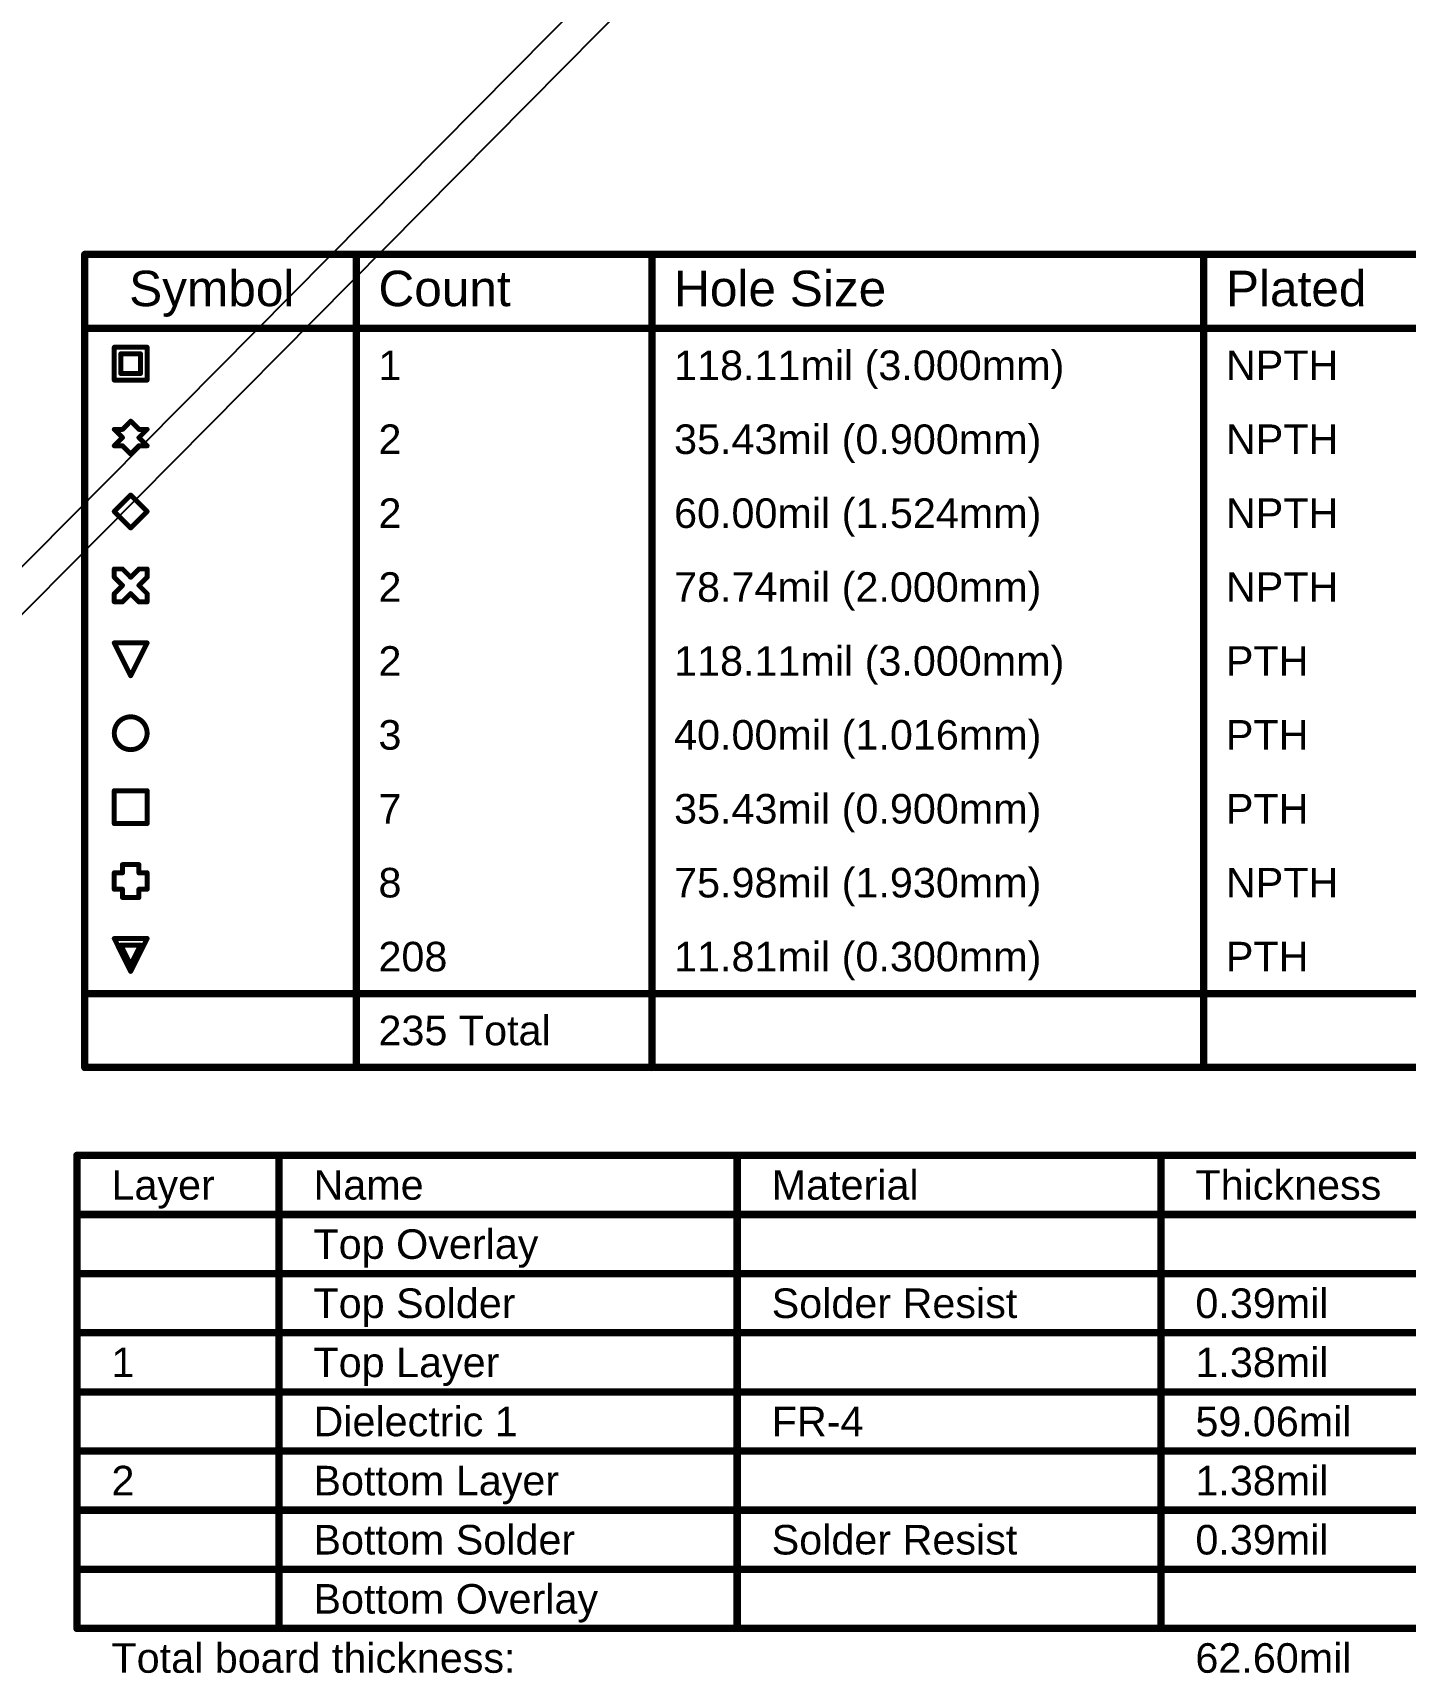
# Model space of a CAD drawing. Header units: inches. Extents: x -3 to 5381, y -57 to 5355.
# Drawn here: x 74.7 to 145.4, y -57.1 to 27.5 of the extents above; entities that cross this region are included whole.
import ezdxf

# ---------------------------------------------------------------- set-up
doc = ezdxf.new("R2010")
doc.units = ezdxf.units.IN
for name, color, linetype in [('Drill Drawing', 1, 'Continuous'), ('Fabrication', 56, 'Continuous'), ('Top Solder', 216, 'Continuous')]:
    doc.layers.add(name, color=color, linetype=linetype)
doc.styles.add('Arial', font='', dxfattribs={"height": 0.2})
doc.styles.get('Arial').set_extended_font_data('Arial')

msp = doc.modelspace()

# ---------------------------------------------------------------- linework, layer by layer
at = {"layer": 'Drill Drawing'}
for points in [[(77.381, 16.066, 0.381, 0.381, 0), (404.391, 16.066, 0.381, 0.381, 0)], [(77.381, -25.845, 0.381, 0.381, 0), (77.381, 16.066, 0.381, 0.381, 0)], [(91.373, -25.845, 0.381, 0.381, 0), (91.373, 16.066, 0.381, 0.381, 0)], [(106.609, -25.845, 0.381, 0.381, 0), (106.609, 16.066, 0.381, 0.381, 0)], [(135.049, -25.845, 0.381, 0.381, 0), (135.049, 16.066, 0.381, 0.381, 0)], [(77.381, 12.255, 0.381, 0.381, 0), (404.391, 12.255, 0.381, 0.381, 0)], [(78.9, 11.282, 0.254, 0.254, 0), (80.593, 11.282, 0.254, 0.254, 0)], [(78.9, 9.588, 0.254, 0.254, 0), (78.9, 11.282, 0.254, 0.254, 0)], [(79.238, 10.943, 0.254, 0.254, 0), (80.254, 10.943, 0.254, 0.254, 0)], [(79.238, 9.927, 0.254, 0.254, 0), (79.238, 10.943, 0.254, 0.254, 0)], [(80.254, 9.927, 0.254, 0.254, 0), (80.254, 10.943, 0.254, 0.254, 0)], [(80.593, 9.588, 0.254, 0.254, 0), (80.593, 11.282, 0.254, 0.254, 0)], [(78.9, 9.588, 0.254, 0.254, 0), (80.593, 9.588, 0.254, 0.254, 0)], [(79.238, 9.927, 0.254, 0.254, 0), (80.254, 9.927, 0.254, 0.254, 0)], [(78.9, 7.048, 0.254, 0.254, 0), (79.323, 6.625, 0.254, 0.254, 0)], [(78.9, 7.048, 0.254, 0.254, 0), (79.323, 7.048, 0.254, 0.254, 0)], [(79.323, 7.048, 0.254, 0.254, 0), (79.746, 7.472, 0.254, 0.254, 0)], [(79.746, 7.472, 0.254, 0.254, 0), (80.17, 7.048, 0.254, 0.254, 0)], [(80.17, 7.048, 0.254, 0.254, 0), (80.593, 7.048, 0.254, 0.254, 0)], [(80.17, 6.625, 0.254, 0.254, 0), (80.593, 7.048, 0.254, 0.254, 0)], [(78.9, 6.202, 0.254, 0.254, 0), (79.323, 6.625, 0.254, 0.254, 0)], [(78.9, 6.202, 0.254, 0.254, 0), (79.323, 6.202, 0.254, 0.254, 0)], [(79.323, 6.202, 0.254, 0.254, 0), (79.746, 5.779, 0.254, 0.254, 0)], [(79.746, 5.779, 0.254, 0.254, 0), (80.17, 6.202, 0.254, 0.254, 0)], [(80.17, 6.625, 0.254, 0.254, 0), (80.593, 6.202, 0.254, 0.254, 0)], [(80.17, 6.202, 0.254, 0.254, 0), (80.593, 6.202, 0.254, 0.254, 0)], [(78.9, 2.815, 0.254, 0.254, 0), (79.746, 3.662, 0.254, 0.254, 0)], [(79.746, 3.662, 0.254, 0.254, 0), (80.593, 2.815, 0.254, 0.254, 0)], [(78.9, 2.815, 0.254, 0.254, 0), (79.746, 1.968, 0.254, 0.254, 0)], [(79.746, 1.968, 0.254, 0.254, 0), (80.593, 2.815, 0.254, 0.254, 0)], [(78.9, -0.572, 0.254, 0.254, 0), (78.9, -0.148, 0.254, 0.254, 0)], [(78.9, -0.148, 0.254, 0.254, 0), (79.323, -0.148, 0.254, 0.254, 0)], [(78.9, -0.572, 0.254, 0.254, 0), (79.323, -0.995, 0.254, 0.254, 0)], [(79.323, -0.148, 0.254, 0.254, 0), (79.746, -0.572, 0.254, 0.254, 0)], [(79.746, -0.572, 0.254, 0.254, 0), (80.17, -0.148, 0.254, 0.254, 0)], [(80.17, -0.148, 0.254, 0.254, 0), (80.593, -0.148, 0.254, 0.254, 0)], [(80.17, -0.995, 0.254, 0.254, 0), (80.593, -0.572, 0.254, 0.254, 0)], [(80.593, -0.572, 0.254, 0.254, 0), (80.593, -0.148, 0.254, 0.254, 0)], [(78.9, -1.418, 0.254, 0.254, 0), (79.323, -0.995, 0.254, 0.254, 0)], [(78.9, -1.841, 0.254, 0.254, 0), (78.9, -1.418, 0.254, 0.254, 0)], [(79.323, -1.841, 0.254, 0.254, 0), (79.746, -1.418, 0.254, 0.254, 0)], [(79.746, -1.418, 0.254, 0.254, 0), (80.17, -1.841, 0.254, 0.254, 0)], [(80.17, -0.995, 0.254, 0.254, 0), (80.593, -1.418, 0.254, 0.254, 0)], [(80.593, -1.841, 0.254, 0.254, 0), (80.593, -1.418, 0.254, 0.254, 0)], [(78.9, -1.841, 0.254, 0.254, 0), (79.323, -1.841, 0.254, 0.254, 0)], [(80.17, -1.841, 0.254, 0.254, 0), (80.593, -1.841, 0.254, 0.254, 0)], [(78.9, -3.958, 0.254, 0.254, 0), (80.593, -3.958, 0.254, 0.254, 0)], [(78.9, -3.958, 0.254, 0.254, 0), (79.746, -5.652, 0.254, 0.254, 0)], [(79.746, -5.652, 0.254, 0.254, 0), (80.593, -3.958, 0.254, 0.254, 0)], [(78.9, -11.578, 0.254, 0.254, 0), (80.593, -11.578, 0.254, 0.254, 0)], [(78.9, -13.271, 0.254, 0.254, 0), (78.9, -11.578, 0.254, 0.254, 0)], [(80.593, -13.271, 0.254, 0.254, 0), (80.593, -11.578, 0.254, 0.254, 0)], [(78.9, -13.271, 0.254, 0.254, 0), (80.593, -13.271, 0.254, 0.254, 0)], [(78.9, -16.658, 0.254, 0.254, 0), (78.9, -15.812, 0.254, 0.254, 0)], [(78.9, -15.812, 0.254, 0.254, 0), (79.323, -15.812, 0.254, 0.254, 0)], [(79.323, -15.812, 0.254, 0.254, 0), (79.323, -15.388, 0.254, 0.254, 0)], [(79.323, -15.388, 0.254, 0.254, 0), (80.17, -15.388, 0.254, 0.254, 0)], [(80.17, -15.812, 0.254, 0.254, 0), (80.17, -15.388, 0.254, 0.254, 0)], [(80.17, -15.812, 0.254, 0.254, 0), (80.593, -15.812, 0.254, 0.254, 0)], [(80.593, -16.658, 0.254, 0.254, 0), (80.593, -15.812, 0.254, 0.254, 0)], [(78.9, -16.658, 0.254, 0.254, 0), (79.323, -16.658, 0.254, 0.254, 0)], [(79.323, -17.081, 0.254, 0.254, 0), (79.323, -16.658, 0.254, 0.254, 0)], [(80.17, -16.658, 0.254, 0.254, 0), (80.593, -16.658, 0.254, 0.254, 0)], [(80.17, -17.081, 0.254, 0.254, 0), (80.17, -16.658, 0.254, 0.254, 0)], [(79.323, -17.081, 0.254, 0.254, 0), (80.17, -17.081, 0.254, 0.254, 0)], [(78.9, -19.198, 0.254, 0.254, 0), (80.593, -19.198, 0.254, 0.254, 0)], [(78.9, -19.198, 0.254, 0.254, 0), (79.746, -20.892, 0.254, 0.254, 0)], [(79.238, -19.537, 0.254, 0.254, 0), (80.254, -19.537, 0.254, 0.254, 0)], [(79.238, -19.537, 0.254, 0.254, 0), (79.746, -20.553, 0.254, 0.254, 0)], [(79.746, -20.892, 0.254, 0.254, 0), (80.593, -19.198, 0.254, 0.254, 0)], [(79.746, -20.553, 0.254, 0.254, 0), (80.254, -19.537, 0.254, 0.254, 0)], [(77.381, -22.035, 0.381, 0.381, 0), (404.391, -22.035, 0.381, 0.381, 0)], [(77.381, -25.845, 0.381, 0.381, 0), (404.391, -25.845, 0.381, 0.381, 0)]]:
    msp.add_lwpolyline(points, format="xyseb", dxfattribs=at)
for points in [[(77.286, 16.066, 0.191, 0.191, 1), (77.476, 16.066, 0.191, 0.191, 1)], [(77.286, 16.066, 0.191, 0.191, 1), (77.476, 16.066, 0.191, 0.191, 1)], [(91.278, 16.066, 0.191, 0.191, 1), (91.469, 16.066, 0.191, 0.191, 1)], [(106.514, 16.066, 0.191, 0.191, 1), (106.705, 16.066, 0.191, 0.191, 1)], [(134.954, 16.066, 0.191, 0.191, 1), (135.144, 16.066, 0.191, 0.191, 1)], [(77.286, 12.255, 0.191, 0.191, 1), (77.476, 12.255, 0.191, 0.191, 1)], [(78.836, 11.282, 0.127, 0.127, 1), (78.963, 11.282, 0.127, 0.127, 1)], [(78.836, 11.282, 0.127, 0.127, 1), (78.963, 11.282, 0.127, 0.127, 1)], [(79.175, 10.943, 0.127, 0.127, 1), (79.302, 10.943, 0.127, 0.127, 1)], [(79.175, 10.943, 0.127, 0.127, 1), (79.302, 10.943, 0.127, 0.127, 1)], [(80.191, 10.943, 0.127, 0.127, 1), (80.318, 10.943, 0.127, 0.127, 1)], [(80.191, 10.943, 0.127, 0.127, 1), (80.318, 10.943, 0.127, 0.127, 1)], [(80.53, 11.282, 0.127, 0.127, 1), (80.657, 11.282, 0.127, 0.127, 1)], [(80.53, 11.282, 0.127, 0.127, 1), (80.657, 11.282, 0.127, 0.127, 1)], [(78.836, 9.588, 0.127, 0.127, 1), (78.963, 9.588, 0.127, 0.127, 1)], [(78.836, 9.588, 0.127, 0.127, 1), (78.963, 9.588, 0.127, 0.127, 1)], [(79.175, 9.927, 0.127, 0.127, 1), (79.302, 9.927, 0.127, 0.127, 1)], [(79.175, 9.927, 0.127, 0.127, 1), (79.302, 9.927, 0.127, 0.127, 1)], [(80.191, 9.927, 0.127, 0.127, 1), (80.318, 9.927, 0.127, 0.127, 1)], [(80.191, 9.927, 0.127, 0.127, 1), (80.318, 9.927, 0.127, 0.127, 1)], [(80.53, 9.588, 0.127, 0.127, 1), (80.657, 9.588, 0.127, 0.127, 1)], [(80.53, 9.588, 0.127, 0.127, 1), (80.657, 9.588, 0.127, 0.127, 1)], [(78.836, 7.048, 0.127, 0.127, 1), (78.963, 7.048, 0.127, 0.127, 1)], [(78.836, 7.048, 0.127, 0.127, 1), (78.963, 7.048, 0.127, 0.127, 1)], [(79.26, 7.048, 0.127, 0.127, 1), (79.387, 7.048, 0.127, 0.127, 1)], [(79.26, 7.048, 0.127, 0.127, 1), (79.387, 7.048, 0.127, 0.127, 1)], [(79.683, 7.472, 0.127, 0.127, 1), (79.81, 7.472, 0.127, 0.127, 1)], [(79.683, 7.472, 0.127, 0.127, 1), (79.81, 7.472, 0.127, 0.127, 1)], [(80.106, 7.048, 0.127, 0.127, 1), (80.233, 7.048, 0.127, 0.127, 1)], [(80.106, 7.048, 0.127, 0.127, 1), (80.233, 7.048, 0.127, 0.127, 1)], [(80.53, 7.048, 0.127, 0.127, 1), (80.657, 7.048, 0.127, 0.127, 1)], [(80.53, 7.048, 0.127, 0.127, 1), (80.657, 7.048, 0.127, 0.127, 1)], [(78.836, 6.202, 0.127, 0.127, 1), (78.963, 6.202, 0.127, 0.127, 1)], [(78.836, 6.202, 0.127, 0.127, 1), (78.963, 6.202, 0.127, 0.127, 1)], [(79.26, 6.625, 0.127, 0.127, 1), (79.387, 6.625, 0.127, 0.127, 1)], [(79.26, 6.625, 0.127, 0.127, 1), (79.387, 6.625, 0.127, 0.127, 1)], [(79.26, 6.202, 0.127, 0.127, 1), (79.387, 6.202, 0.127, 0.127, 1)], [(79.26, 6.202, 0.127, 0.127, 1), (79.387, 6.202, 0.127, 0.127, 1)], [(80.106, 6.625, 0.127, 0.127, 1), (80.233, 6.625, 0.127, 0.127, 1)], [(80.106, 6.625, 0.127, 0.127, 1), (80.233, 6.625, 0.127, 0.127, 1)], [(80.106, 6.202, 0.127, 0.127, 1), (80.233, 6.202, 0.127, 0.127, 1)], [(80.106, 6.202, 0.127, 0.127, 1), (80.233, 6.202, 0.127, 0.127, 1)], [(80.53, 6.202, 0.127, 0.127, 1), (80.657, 6.202, 0.127, 0.127, 1)], [(80.53, 6.202, 0.127, 0.127, 1), (80.657, 6.202, 0.127, 0.127, 1)], [(79.683, 5.779, 0.127, 0.127, 1), (79.81, 5.779, 0.127, 0.127, 1)], [(79.683, 5.779, 0.127, 0.127, 1), (79.81, 5.779, 0.127, 0.127, 1)], [(79.683, 3.662, 0.127, 0.127, 1), (79.81, 3.662, 0.127, 0.127, 1)], [(79.683, 3.662, 0.127, 0.127, 1), (79.81, 3.662, 0.127, 0.127, 1)], [(78.836, 2.815, 0.127, 0.127, 1), (78.963, 2.815, 0.127, 0.127, 1)], [(78.836, 2.815, 0.127, 0.127, 1), (78.963, 2.815, 0.127, 0.127, 1)], [(80.53, 2.815, 0.127, 0.127, 1), (80.657, 2.815, 0.127, 0.127, 1)], [(80.53, 2.815, 0.127, 0.127, 1), (80.657, 2.815, 0.127, 0.127, 1)], [(79.683, 1.968, 0.127, 0.127, 1), (79.81, 1.968, 0.127, 0.127, 1)], [(79.683, 1.968, 0.127, 0.127, 1), (79.81, 1.968, 0.127, 0.127, 1)], [(78.836, -0.148, 0.127, 0.127, 1), (78.963, -0.148, 0.127, 0.127, 1)], [(78.836, -0.148, 0.127, 0.127, 1), (78.963, -0.148, 0.127, 0.127, 1)], [(78.836, -0.572, 0.127, 0.127, 1), (78.963, -0.572, 0.127, 0.127, 1)], [(78.836, -0.572, 0.127, 0.127, 1), (78.963, -0.572, 0.127, 0.127, 1)], [(79.26, -0.148, 0.127, 0.127, 1), (79.387, -0.148, 0.127, 0.127, 1)], [(79.26, -0.148, 0.127, 0.127, 1), (79.387, -0.148, 0.127, 0.127, 1)], [(79.683, -0.572, 0.127, 0.127, 1), (79.81, -0.572, 0.127, 0.127, 1)], [(79.683, -0.572, 0.127, 0.127, 1), (79.81, -0.572, 0.127, 0.127, 1)], [(80.106, -0.148, 0.127, 0.127, 1), (80.233, -0.148, 0.127, 0.127, 1)], [(80.106, -0.148, 0.127, 0.127, 1), (80.233, -0.148, 0.127, 0.127, 1)], [(80.53, -0.148, 0.127, 0.127, 1), (80.657, -0.148, 0.127, 0.127, 1)], [(80.53, -0.148, 0.127, 0.127, 1), (80.657, -0.148, 0.127, 0.127, 1)], [(80.53, -0.572, 0.127, 0.127, 1), (80.657, -0.572, 0.127, 0.127, 1)], [(80.53, -0.572, 0.127, 0.127, 1), (80.657, -0.572, 0.127, 0.127, 1)], [(78.836, -1.418, 0.127, 0.127, 1), (78.963, -1.418, 0.127, 0.127, 1)], [(78.836, -1.418, 0.127, 0.127, 1), (78.963, -1.418, 0.127, 0.127, 1)], [(79.26, -0.995, 0.127, 0.127, 1), (79.387, -0.995, 0.127, 0.127, 1)], [(79.26, -0.995, 0.127, 0.127, 1), (79.387, -0.995, 0.127, 0.127, 1)], [(79.683, -1.418, 0.127, 0.127, 1), (79.81, -1.418, 0.127, 0.127, 1)], [(79.683, -1.418, 0.127, 0.127, 1), (79.81, -1.418, 0.127, 0.127, 1)], [(80.106, -0.995, 0.127, 0.127, 1), (80.233, -0.995, 0.127, 0.127, 1)], [(80.106, -0.995, 0.127, 0.127, 1), (80.233, -0.995, 0.127, 0.127, 1)], [(80.53, -1.418, 0.127, 0.127, 1), (80.657, -1.418, 0.127, 0.127, 1)], [(80.53, -1.418, 0.127, 0.127, 1), (80.657, -1.418, 0.127, 0.127, 1)], [(78.836, -1.841, 0.127, 0.127, 1), (78.963, -1.841, 0.127, 0.127, 1)], [(78.836, -1.841, 0.127, 0.127, 1), (78.963, -1.841, 0.127, 0.127, 1)], [(79.26, -1.841, 0.127, 0.127, 1), (79.387, -1.841, 0.127, 0.127, 1)], [(79.26, -1.841, 0.127, 0.127, 1), (79.387, -1.841, 0.127, 0.127, 1)], [(80.106, -1.841, 0.127, 0.127, 1), (80.233, -1.841, 0.127, 0.127, 1)], [(80.106, -1.841, 0.127, 0.127, 1), (80.233, -1.841, 0.127, 0.127, 1)], [(80.53, -1.841, 0.127, 0.127, 1), (80.657, -1.841, 0.127, 0.127, 1)], [(80.53, -1.841, 0.127, 0.127, 1), (80.657, -1.841, 0.127, 0.127, 1)], [(78.836, -3.958, 0.127, 0.127, 1), (78.963, -3.958, 0.127, 0.127, 1)], [(78.836, -3.958, 0.127, 0.127, 1), (78.963, -3.958, 0.127, 0.127, 1)], [(80.53, -3.958, 0.127, 0.127, 1), (80.657, -3.958, 0.127, 0.127, 1)], [(80.53, -3.958, 0.127, 0.127, 1), (80.657, -3.958, 0.127, 0.127, 1)], [(79.683, -5.652, 0.127, 0.127, 1), (79.81, -5.652, 0.127, 0.127, 1)], [(79.683, -5.652, 0.127, 0.127, 1), (79.81, -5.652, 0.127, 0.127, 1)], [(80.593, -8.615, 0.254, 0.254, 1), (78.9, -8.615, 0.254, 0.254, 1)], [(78.836, -8.615, 0.127, 0.127, 1), (78.963, -8.615, 0.127, 0.127, 1)], [(80.53, -8.615, 0.127, 0.127, 1), (80.657, -8.615, 0.127, 0.127, 1)], [(78.836, -11.578, 0.127, 0.127, 1), (78.963, -11.578, 0.127, 0.127, 1)], [(78.836, -11.578, 0.127, 0.127, 1), (78.963, -11.578, 0.127, 0.127, 1)], [(80.53, -11.578, 0.127, 0.127, 1), (80.657, -11.578, 0.127, 0.127, 1)], [(80.53, -11.578, 0.127, 0.127, 1), (80.657, -11.578, 0.127, 0.127, 1)], [(78.836, -13.271, 0.127, 0.127, 1), (78.963, -13.271, 0.127, 0.127, 1)], [(78.836, -13.271, 0.127, 0.127, 1), (78.963, -13.271, 0.127, 0.127, 1)], [(80.53, -13.271, 0.127, 0.127, 1), (80.657, -13.271, 0.127, 0.127, 1)], [(80.53, -13.271, 0.127, 0.127, 1), (80.657, -13.271, 0.127, 0.127, 1)], [(78.836, -15.812, 0.127, 0.127, 1), (78.963, -15.812, 0.127, 0.127, 1)], [(78.836, -15.812, 0.127, 0.127, 1), (78.963, -15.812, 0.127, 0.127, 1)], [(79.26, -15.388, 0.127, 0.127, 1), (79.387, -15.388, 0.127, 0.127, 1)], [(79.26, -15.388, 0.127, 0.127, 1), (79.387, -15.388, 0.127, 0.127, 1)], [(79.26, -15.812, 0.127, 0.127, 1), (79.387, -15.812, 0.127, 0.127, 1)], [(79.26, -15.812, 0.127, 0.127, 1), (79.387, -15.812, 0.127, 0.127, 1)], [(80.106, -15.388, 0.127, 0.127, 1), (80.233, -15.388, 0.127, 0.127, 1)], [(80.106, -15.388, 0.127, 0.127, 1), (80.233, -15.388, 0.127, 0.127, 1)], [(80.106, -15.812, 0.127, 0.127, 1), (80.233, -15.812, 0.127, 0.127, 1)], [(80.106, -15.812, 0.127, 0.127, 1), (80.233, -15.812, 0.127, 0.127, 1)], [(80.53, -15.812, 0.127, 0.127, 1), (80.657, -15.812, 0.127, 0.127, 1)], [(80.53, -15.812, 0.127, 0.127, 1), (80.657, -15.812, 0.127, 0.127, 1)], [(78.836, -16.658, 0.127, 0.127, 1), (78.963, -16.658, 0.127, 0.127, 1)], [(78.836, -16.658, 0.127, 0.127, 1), (78.963, -16.658, 0.127, 0.127, 1)], [(79.26, -16.658, 0.127, 0.127, 1), (79.387, -16.658, 0.127, 0.127, 1)], [(79.26, -16.658, 0.127, 0.127, 1), (79.387, -16.658, 0.127, 0.127, 1)], [(80.106, -16.658, 0.127, 0.127, 1), (80.233, -16.658, 0.127, 0.127, 1)], [(80.106, -16.658, 0.127, 0.127, 1), (80.233, -16.658, 0.127, 0.127, 1)], [(80.53, -16.658, 0.127, 0.127, 1), (80.657, -16.658, 0.127, 0.127, 1)], [(80.53, -16.658, 0.127, 0.127, 1), (80.657, -16.658, 0.127, 0.127, 1)], [(79.26, -17.081, 0.127, 0.127, 1), (79.387, -17.081, 0.127, 0.127, 1)], [(79.26, -17.081, 0.127, 0.127, 1), (79.387, -17.081, 0.127, 0.127, 1)], [(80.106, -17.081, 0.127, 0.127, 1), (80.233, -17.081, 0.127, 0.127, 1)], [(80.106, -17.081, 0.127, 0.127, 1), (80.233, -17.081, 0.127, 0.127, 1)], [(78.836, -19.198, 0.127, 0.127, 1), (78.963, -19.198, 0.127, 0.127, 1)], [(78.836, -19.198, 0.127, 0.127, 1), (78.963, -19.198, 0.127, 0.127, 1)], [(79.175, -19.537, 0.127, 0.127, 1), (79.302, -19.537, 0.127, 0.127, 1)], [(79.175, -19.537, 0.127, 0.127, 1), (79.302, -19.537, 0.127, 0.127, 1)], [(80.191, -19.537, 0.127, 0.127, 1), (80.318, -19.537, 0.127, 0.127, 1)], [(80.191, -19.537, 0.127, 0.127, 1), (80.318, -19.537, 0.127, 0.127, 1)], [(80.53, -19.198, 0.127, 0.127, 1), (80.657, -19.198, 0.127, 0.127, 1)], [(80.53, -19.198, 0.127, 0.127, 1), (80.657, -19.198, 0.127, 0.127, 1)], [(79.683, -20.553, 0.127, 0.127, 1), (79.81, -20.553, 0.127, 0.127, 1)], [(79.683, -20.553, 0.127, 0.127, 1), (79.81, -20.553, 0.127, 0.127, 1)], [(79.683, -20.892, 0.127, 0.127, 1), (79.81, -20.892, 0.127, 0.127, 1)], [(79.683, -20.892, 0.127, 0.127, 1), (79.81, -20.892, 0.127, 0.127, 1)], [(77.286, -22.035, 0.191, 0.191, 1), (77.476, -22.035, 0.191, 0.191, 1)], [(77.286, -25.845, 0.191, 0.191, 1), (77.476, -25.845, 0.191, 0.191, 1)], [(77.286, -25.845, 0.191, 0.191, 1), (77.476, -25.845, 0.191, 0.191, 1)], [(91.278, -25.845, 0.191, 0.191, 1), (91.469, -25.845, 0.191, 0.191, 1)], [(106.514, -25.845, 0.191, 0.191, 1), (106.705, -25.845, 0.191, 0.191, 1)], [(134.954, -25.845, 0.191, 0.191, 1), (135.144, -25.845, 0.191, 0.191, 1)]]:
    msp.add_lwpolyline(points, format="xyseb", close=True, dxfattribs=at)
at = {"layer": 'Fabrication'}
for points in [[(76.977, -30.378, 0.381, 0.381, 0), (192.262, -30.378, 0.381, 0.381, 0)], [(76.977, -54.762, 0.381, 0.381, 0), (76.977, -30.378, 0.381, 0.381, 0)], [(87.388, -54.762, 0.381, 0.381, 0), (87.388, -30.378, 0.381, 0.381, 0)], [(111.004, -54.762, 0.381, 0.381, 0), (111.004, -30.378, 0.381, 0.381, 0)], [(132.842, -54.762, 0.381, 0.381, 0), (132.842, -30.378, 0.381, 0.381, 0)], [(76.977, -33.426, 0.381, 0.381, 0), (192.262, -33.426, 0.381, 0.381, 0)], [(76.977, -36.474, 0.381, 0.381, 0), (87.388, -36.474, 0.381, 0.381, 0)], [(87.388, -36.474, 0.381, 0.381, 0), (111.004, -36.474, 0.381, 0.381, 0)], [(111.004, -36.474, 0.381, 0.381, 0), (132.842, -36.474, 0.381, 0.381, 0)], [(132.842, -36.474, 0.381, 0.381, 0), (149.348, -36.474, 0.381, 0.381, 0)], [(76.977, -39.522, 0.381, 0.381, 0), (87.388, -39.522, 0.381, 0.381, 0)], [(87.388, -39.522, 0.381, 0.381, 0), (111.004, -39.522, 0.381, 0.381, 0)], [(111.004, -39.522, 0.381, 0.381, 0), (132.842, -39.522, 0.381, 0.381, 0)], [(132.842, -39.522, 0.381, 0.381, 0), (149.348, -39.522, 0.381, 0.381, 0)], [(76.977, -42.57, 0.381, 0.381, 0), (87.388, -42.57, 0.381, 0.381, 0)], [(87.388, -42.57, 0.381, 0.381, 0), (111.004, -42.57, 0.381, 0.381, 0)], [(111.004, -42.57, 0.381, 0.381, 0), (132.842, -42.57, 0.381, 0.381, 0)], [(132.842, -42.57, 0.381, 0.381, 0), (149.348, -42.57, 0.381, 0.381, 0)], [(76.977, -45.618, 0.381, 0.381, 0), (87.388, -45.618, 0.381, 0.381, 0)], [(87.388, -45.618, 0.381, 0.381, 0), (111.004, -45.618, 0.381, 0.381, 0)], [(111.004, -45.618, 0.381, 0.381, 0), (132.842, -45.618, 0.381, 0.381, 0)], [(132.842, -45.618, 0.381, 0.381, 0), (149.348, -45.618, 0.381, 0.381, 0)], [(76.977, -48.666, 0.381, 0.381, 0), (87.388, -48.666, 0.381, 0.381, 0)], [(87.388, -48.666, 0.381, 0.381, 0), (111.004, -48.666, 0.381, 0.381, 0)], [(111.004, -48.666, 0.381, 0.381, 0), (132.842, -48.666, 0.381, 0.381, 0)], [(132.842, -48.666, 0.381, 0.381, 0), (149.348, -48.666, 0.381, 0.381, 0)], [(76.977, -51.714, 0.381, 0.381, 0), (87.388, -51.714, 0.381, 0.381, 0)], [(87.388, -51.714, 0.381, 0.381, 0), (111.004, -51.714, 0.381, 0.381, 0)], [(111.004, -51.714, 0.381, 0.381, 0), (132.842, -51.714, 0.381, 0.381, 0)], [(132.842, -51.714, 0.381, 0.381, 0), (149.348, -51.714, 0.381, 0.381, 0)], [(76.977, -54.762, 0.381, 0.381, 0), (87.388, -54.762, 0.381, 0.381, 0)], [(87.388, -54.762, 0.381, 0.381, 0), (111.004, -54.762, 0.381, 0.381, 0)], [(111.004, -54.762, 0.381, 0.381, 0), (132.842, -54.762, 0.381, 0.381, 0)], [(132.842, -54.762, 0.381, 0.381, 0), (149.348, -54.762, 0.381, 0.381, 0)]]:
    msp.add_lwpolyline(points, format="xyseb", dxfattribs=at)
for points in [[(76.881, -30.378, 0.191, 0.191, 1), (77.072, -30.378, 0.191, 0.191, 1)], [(76.881, -30.378, 0.191, 0.191, 1), (77.072, -30.378, 0.191, 0.191, 1)], [(87.293, -30.378, 0.191, 0.191, 1), (87.484, -30.378, 0.191, 0.191, 1)], [(110.909, -30.378, 0.191, 0.191, 1), (111.099, -30.378, 0.191, 0.191, 1)], [(132.747, -30.378, 0.191, 0.191, 1), (132.937, -30.378, 0.191, 0.191, 1)], [(76.881, -33.426, 0.191, 0.191, 1), (77.072, -33.426, 0.191, 0.191, 1)], [(76.881, -36.474, 0.191, 0.191, 1), (77.072, -36.474, 0.191, 0.191, 1)], [(87.293, -36.474, 0.191, 0.191, 1), (87.484, -36.474, 0.191, 0.191, 1)], [(87.293, -36.474, 0.191, 0.191, 1), (87.484, -36.474, 0.191, 0.191, 1)], [(110.909, -36.474, 0.191, 0.191, 1), (111.099, -36.474, 0.191, 0.191, 1)], [(110.909, -36.474, 0.191, 0.191, 1), (111.099, -36.474, 0.191, 0.191, 1)], [(132.747, -36.474, 0.191, 0.191, 1), (132.937, -36.474, 0.191, 0.191, 1)], [(132.747, -36.474, 0.191, 0.191, 1), (132.937, -36.474, 0.191, 0.191, 1)], [(76.881, -39.522, 0.191, 0.191, 1), (77.072, -39.522, 0.191, 0.191, 1)], [(87.293, -39.522, 0.191, 0.191, 1), (87.484, -39.522, 0.191, 0.191, 1)], [(87.293, -39.522, 0.191, 0.191, 1), (87.484, -39.522, 0.191, 0.191, 1)], [(110.909, -39.522, 0.191, 0.191, 1), (111.099, -39.522, 0.191, 0.191, 1)], [(110.909, -39.522, 0.191, 0.191, 1), (111.099, -39.522, 0.191, 0.191, 1)], [(132.747, -39.522, 0.191, 0.191, 1), (132.937, -39.522, 0.191, 0.191, 1)], [(132.747, -39.522, 0.191, 0.191, 1), (132.937, -39.522, 0.191, 0.191, 1)], [(76.881, -42.57, 0.191, 0.191, 1), (77.072, -42.57, 0.191, 0.191, 1)], [(87.293, -42.57, 0.191, 0.191, 1), (87.484, -42.57, 0.191, 0.191, 1)], [(87.293, -42.57, 0.191, 0.191, 1), (87.484, -42.57, 0.191, 0.191, 1)], [(110.909, -42.57, 0.191, 0.191, 1), (111.099, -42.57, 0.191, 0.191, 1)], [(110.909, -42.57, 0.191, 0.191, 1), (111.099, -42.57, 0.191, 0.191, 1)], [(132.747, -42.57, 0.191, 0.191, 1), (132.937, -42.57, 0.191, 0.191, 1)], [(132.747, -42.57, 0.191, 0.191, 1), (132.937, -42.57, 0.191, 0.191, 1)], [(76.881, -45.618, 0.191, 0.191, 1), (77.072, -45.618, 0.191, 0.191, 1)], [(87.293, -45.618, 0.191, 0.191, 1), (87.484, -45.618, 0.191, 0.191, 1)], [(87.293, -45.618, 0.191, 0.191, 1), (87.484, -45.618, 0.191, 0.191, 1)], [(110.909, -45.618, 0.191, 0.191, 1), (111.099, -45.618, 0.191, 0.191, 1)], [(110.909, -45.618, 0.191, 0.191, 1), (111.099, -45.618, 0.191, 0.191, 1)], [(132.747, -45.618, 0.191, 0.191, 1), (132.937, -45.618, 0.191, 0.191, 1)], [(132.747, -45.618, 0.191, 0.191, 1), (132.937, -45.618, 0.191, 0.191, 1)], [(76.881, -48.666, 0.191, 0.191, 1), (77.072, -48.666, 0.191, 0.191, 1)], [(87.293, -48.666, 0.191, 0.191, 1), (87.484, -48.666, 0.191, 0.191, 1)], [(87.293, -48.666, 0.191, 0.191, 1), (87.484, -48.666, 0.191, 0.191, 1)], [(110.909, -48.666, 0.191, 0.191, 1), (111.099, -48.666, 0.191, 0.191, 1)], [(110.909, -48.666, 0.191, 0.191, 1), (111.099, -48.666, 0.191, 0.191, 1)], [(132.747, -48.666, 0.191, 0.191, 1), (132.937, -48.666, 0.191, 0.191, 1)], [(132.747, -48.666, 0.191, 0.191, 1), (132.937, -48.666, 0.191, 0.191, 1)], [(76.881, -51.714, 0.191, 0.191, 1), (77.072, -51.714, 0.191, 0.191, 1)], [(87.293, -51.714, 0.191, 0.191, 1), (87.484, -51.714, 0.191, 0.191, 1)], [(87.293, -51.714, 0.191, 0.191, 1), (87.484, -51.714, 0.191, 0.191, 1)], [(110.909, -51.714, 0.191, 0.191, 1), (111.099, -51.714, 0.191, 0.191, 1)], [(110.909, -51.714, 0.191, 0.191, 1), (111.099, -51.714, 0.191, 0.191, 1)], [(132.747, -51.714, 0.191, 0.191, 1), (132.937, -51.714, 0.191, 0.191, 1)], [(132.747, -51.714, 0.191, 0.191, 1), (132.937, -51.714, 0.191, 0.191, 1)], [(76.881, -54.762, 0.191, 0.191, 1), (77.072, -54.762, 0.191, 0.191, 1)], [(76.881, -54.762, 0.191, 0.191, 1), (77.072, -54.762, 0.191, 0.191, 1)], [(87.293, -54.762, 0.191, 0.191, 1), (87.484, -54.762, 0.191, 0.191, 1)], [(87.293, -54.762, 0.191, 0.191, 1), (87.484, -54.762, 0.191, 0.191, 1)], [(87.293, -54.762, 0.191, 0.191, 1), (87.484, -54.762, 0.191, 0.191, 1)], [(110.909, -54.762, 0.191, 0.191, 1), (111.099, -54.762, 0.191, 0.191, 1)], [(110.909, -54.762, 0.191, 0.191, 1), (111.099, -54.762, 0.191, 0.191, 1)], [(110.909, -54.762, 0.191, 0.191, 1), (111.099, -54.762, 0.191, 0.191, 1)], [(132.747, -54.762, 0.191, 0.191, 1), (132.937, -54.762, 0.191, 0.191, 1)], [(132.747, -54.762, 0.191, 0.191, 1), (132.937, -54.762, 0.191, 0.191, 1)], [(132.747, -54.762, 0.191, 0.191, 1), (132.937, -54.762, 0.191, 0.191, 1)]]:
    msp.add_lwpolyline(points, format="xyseb", close=True, dxfattribs=at)
at = {"layer": 'Top Solder'}
for p in [(28.217, -46.366), (30.667, -46.366)]:
    msp.add_line(p, (5380.78, 5354.862), dxfattribs=at)

# ---------------------------------------------------------------- texts
at = {"layer": 'Drill Drawing', "style": 'Arial'}
for s, height, p in [('Symbol', 1.8288, (79.667, 13.399)), ('Count', 1.8288, (92.516, 13.399)), ('Hole Size', 1.8288, (107.752, 13.399)), ('Plated', 1.8288, (136.192, 13.399)), ('1', 1.524, (92.516, 9.588)), ('118.11mil (3.000mm)', 1.524, (107.752, 9.588)), ('NPTH', 1.524, (136.192, 9.588)), ('2', 1.524, (92.516, 5.779)), ('35.43mil (0.900mm)', 1.524, (107.752, 5.779)), ('NPTH', 1.524, (136.192, 5.779)), ('2', 1.524, (92.516, 1.968)), ('60.00mil (1.524mm)', 1.524, (107.752, 1.968)), ('NPTH', 1.524, (136.192, 1.968)), ('2', 1.524, (92.516, -1.841)), ('78.74mil (2.000mm)', 1.524, (107.752, -1.841)), ('NPTH', 1.524, (136.192, -1.841)), ('2', 1.524, (92.516, -5.652)), ('118.11mil (3.000mm)', 1.524, (107.752, -5.652)), ('PTH', 1.524, (136.192, -5.652)), ('3', 1.524, (92.516, -9.461)), ('40.00mil (1.016mm)', 1.524, (107.752, -9.461)), ('PTH', 1.524, (136.192, -9.461)), ('7', 1.524, (92.516, -13.271)), ('35.43mil (0.900mm)', 1.524, (107.752, -13.271)), ('PTH', 1.524, (136.192, -13.271)), ('8', 1.524, (92.516, -17.081)), ('75.98mil (1.930mm)', 1.524, (107.752, -17.081)), ('NPTH', 1.524, (136.192, -17.081)), ('208', 1.524, (92.516, -20.892)), ('11.81mil (0.300mm)', 1.524, (107.752, -20.892)), ('PTH', 1.524, (136.192, -20.892)), ('235 Total', 1.524, (92.516, -24.701))]:
    msp.add_text(s, height=height, dxfattribs=at).set_placement(p)
at = {"layer": 'Fabrication', "style": 'Arial'}
for s, p in [('Layer', (78.755, -32.664)), ('Name', (89.166, -32.664)), ('Material', (112.782, -32.664)), ('Thickness', (134.62, -32.664)), ('Top Overlay', (89.166, -35.712)), ('Top Solder', (89.166, -38.76)), ('Solder Resist', (112.782, -38.76)), ('0.39mil', (134.62, -38.76)), ('1', (78.755, -41.808)), ('Top Layer', (89.166, -41.808)), ('1.38mil', (134.62, -41.808)), ('Dielectric 1', (89.166, -44.856)), ('FR-4', (112.782, -44.856)), ('59.06mil', (134.62, -44.856)), ('2', (78.755, -47.904)), ('Bottom Layer', (89.166, -47.904)), ('1.38mil', (134.62, -47.904)), ('Bottom Solder', (89.166, -50.952)), ('Solder Resist', (112.782, -50.952)), ('0.39mil', (134.62, -50.952)), ('Bottom Overlay', (89.166, -54)), ('Total board thickness:', (78.755, -57.048)), ('62.60mil', (134.62, -57.048))]:
    msp.add_text(s, height=1.524, dxfattribs=at).set_placement(p)

doc.saveas('drawing.dxf')
